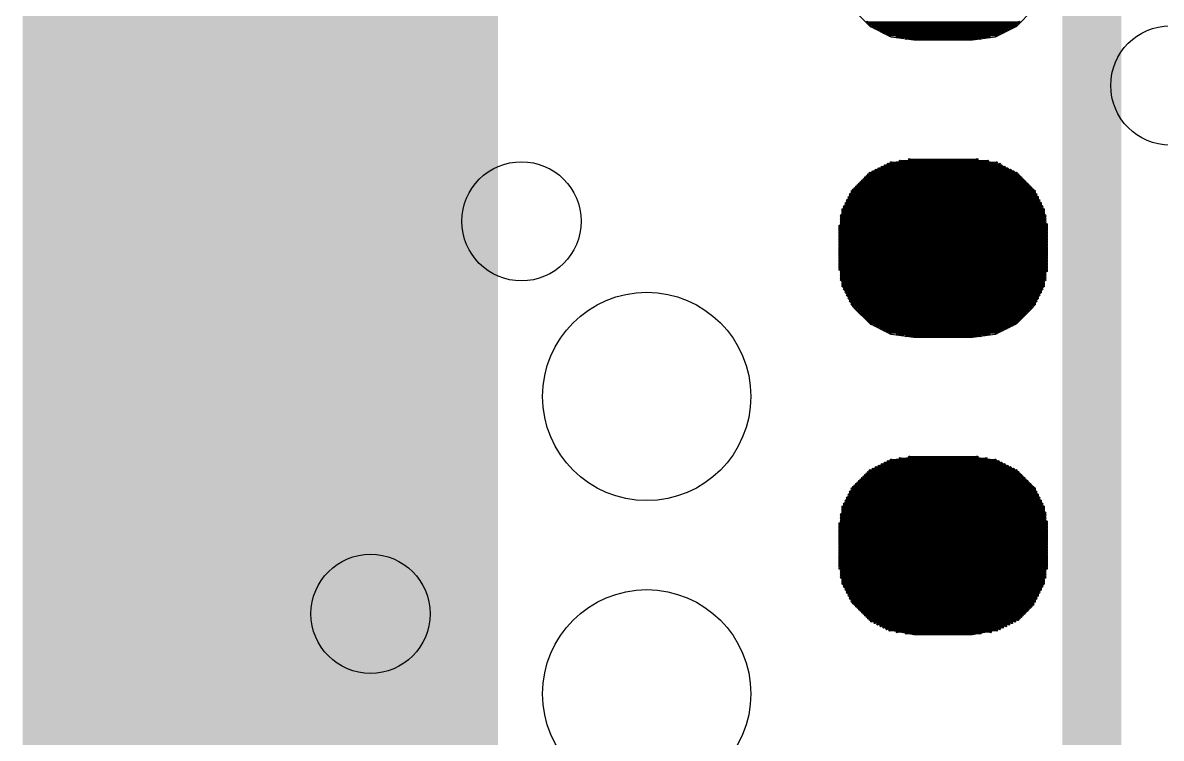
# Model space of a CAD drawing. Extents: x 0 to 126, y 0 to 22.
# Drawn here: x 15.798 to 17.714, y 9.963 to 11.167 of the extents above; entities that cross this region are included whole.
import ezdxf

# ---------------------------------------------------------------- set-up
doc = ezdxf.new("R2010")
doc.units = 0
doc.layers.get('0').update_dxf_attribs({"linetype": 'CONTINUOUS'})
for name, color, linetype in [('SEEEDSTUDIOXIAONRF52840V1_1_GTO', 10, 'CONTINUOUS'), ('SEEEDSTUDIOXIAONRF52840V1_1_GTS', 9, 'CONTINUOUS'), ('SEEEDSTUDIOXIAONRF52840V1_1_TXT', 12, 'CONTINUOUS')]:
    doc.layers.add(name, color=color, linetype=linetype)

# ---------------------------------------------------------------- blocks, each defined once
blk = doc.blocks.new('ROUND_54')
blk.add_circle((0, 0), 0.1753)
blk = doc.blocks.new('ROUND_2')
blk.add_circle((0, 0), 0)
blk = doc.blocks.new('ROUND_1')
blk.add_circle((0, 0), 0.00127)
blk = doc.blocks.new('ROUND_85')
blk.add_circle((0, 0), 0.1003)

msp = doc.modelspace()

# ---------------------------------------------------------------- linework, layer by layer
at = {"layer": 'SEEEDSTUDIOXIAONRF52840V1_1_GTO'}
for points, const_width in [([(17.59712, 13.03782), (17.59712, 6.29158)], 0.09906), ([(16.19758, 7.43712), (16.19758, 11.63828)], 0.8001)]:
    msp.add_lwpolyline(points, dxfattribs=dict(at, const_width=const_width))
at = {"layer": 'SEEEDSTUDIOXIAONRF52840V1_1_GTS'}
for points in [[(17.22374, 11.16076), (17.1958, 11.1887)], [(17.49806, 11.1887), (17.47012, 11.16076)], [(17.2593, 11.14298), (17.22374, 11.16076)], [(17.47012, 11.16076), (17.43456, 11.14298)], [(17.2974, 11.1379), (17.2593, 11.14298)], [(17.39646, 11.1379), (17.2974, 11.1379)], [(17.43456, 11.14298), (17.39646, 11.1379)], [(17.22374, 10.91438), (17.2593, 10.93216)], [(17.2593, 10.93216), (17.2974, 10.93724)], [(17.2974, 10.93724), (17.39646, 10.93724)], [(17.39646, 10.93724), (17.43456, 10.93216)], [(17.43456, 10.93216), (17.47012, 10.91438)], [(17.1958, 10.88644), (17.22374, 10.91438)], [(17.47012, 10.91438), (17.49806, 10.88644)], [(17.17802, 10.85088), (17.1958, 10.88644)], [(17.49806, 10.88644), (17.51584, 10.85088)], [(17.17294, 10.81278), (17.17802, 10.85088)], [(17.51584, 10.85088), (17.52092, 10.81278)], [(17.17294, 10.76198), (17.17294, 10.81278)], [(17.52092, 10.81278), (17.52092, 10.76198)], [(17.17802, 10.72388), (17.17294, 10.76198)], [(17.52092, 10.76198), (17.51584, 10.72388)], [(17.1958, 10.68832), (17.17802, 10.72388)], [(17.51584, 10.72388), (17.49806, 10.68832)], [(17.22374, 10.66038), (17.1958, 10.68832)], [(17.49806, 10.68832), (17.47012, 10.66038)], [(17.2593, 10.6426), (17.22374, 10.66038)], [(17.47012, 10.66038), (17.43456, 10.6426)], [(17.2974, 10.63752), (17.2593, 10.6426)], [(17.39646, 10.63752), (17.2974, 10.63752)], [(17.43456, 10.6426), (17.39646, 10.63752)], [(17.22374, 10.414), (17.2593, 10.43178)], [(17.2593, 10.43178), (17.2974, 10.43686)], [(17.2974, 10.43686), (17.39646, 10.43686)], [(17.39646, 10.43686), (17.43456, 10.43178)], [(17.43456, 10.43178), (17.47012, 10.414)], [(17.1958, 10.38606), (17.22374, 10.414)], [(17.47012, 10.414), (17.49806, 10.38606)], [(17.17802, 10.3505), (17.1958, 10.38606)], [(17.49806, 10.38606), (17.51584, 10.3505)], [(17.17294, 10.3124), (17.17802, 10.3505)], [(17.51584, 10.3505), (17.52092, 10.3124)], [(17.17294, 10.2616), (17.17294, 10.3124)], [(17.52092, 10.3124), (17.52092, 10.2616)], [(17.17802, 10.2235), (17.17294, 10.2616)], [(17.52092, 10.2616), (17.51584, 10.2235)], [(17.1958, 10.19048), (17.17802, 10.2235)], [(17.51584, 10.2235), (17.49806, 10.19048)], [(17.22374, 10.16254), (17.1958, 10.19048)], [(17.49806, 10.19048), (17.47012, 10.16254)], [(17.2593, 10.14476), (17.22374, 10.16254)], [(17.47012, 10.16254), (17.43456, 10.14476)], [(17.2974, 10.13714), (17.2593, 10.14476)], [(17.43456, 10.14476), (17.39646, 10.13714)], [(17.39646, 10.13714), (17.2974, 10.13714)]]:
    msp.add_lwpolyline(points, dxfattribs=at)
at = {"layer": 'SEEEDSTUDIOXIAONRF52840V1_1_GTS', "const_width": 0.00254}
for points in [[(17.21866, 11.16838), (17.4752, 11.16838)], [(17.47266, 11.16584), (17.2212, 11.16584)], [(17.22374, 11.1633), (17.47012, 11.1633)], [(17.46758, 11.16076), (17.22628, 11.16076)], [(17.23136, 11.15822), (17.4625, 11.15822)], [(17.45742, 11.15568), (17.23644, 11.15568)], [(17.24152, 11.15314), (17.45234, 11.15314)], [(17.44726, 11.1506), (17.2466, 11.1506)], [(17.25168, 11.14806), (17.44218, 11.14806)], [(17.4371, 11.14552), (17.25676, 11.14552)], [(17.26946, 11.14298), (17.4244, 11.14298)], [(17.40916, 11.14044), (17.2847, 11.14044)], [(17.4498, 10.92454), (17.24406, 10.92454)], [(17.24914, 10.92708), (17.44472, 10.92708)], [(17.44218, 10.92962), (17.25422, 10.92962)], [(17.2593, 10.93216), (17.4371, 10.93216)], [(17.42186, 10.9347), (17.27454, 10.9347)], [(17.28978, 10.93724), (17.40408, 10.93724)], [(17.48028, 10.90422), (17.21358, 10.90422)], [(17.21612, 10.90676), (17.47774, 10.90676)], [(17.4752, 10.9093), (17.21866, 10.9093)], [(17.2212, 10.91184), (17.47266, 10.91184)], [(17.47012, 10.91438), (17.22374, 10.91438)], [(17.22882, 10.91692), (17.46504, 10.91692)], [(17.45996, 10.91946), (17.2339, 10.91946)], [(17.23898, 10.922), (17.45488, 10.922)], [(17.1958, 10.88644), (17.49806, 10.88644)], [(17.49552, 10.88898), (17.19834, 10.88898)], [(17.20088, 10.89152), (17.49298, 10.89152)], [(17.49044, 10.89406), (17.20342, 10.89406)], [(17.20596, 10.8966), (17.4879, 10.8966)], [(17.48536, 10.89914), (17.2085, 10.89914)], [(17.21104, 10.90168), (17.48282, 10.90168)], [(17.50822, 10.86866), (17.18564, 10.86866)], [(17.18564, 10.86612), (17.50822, 10.86612)], [(17.50568, 10.87374), (17.18818, 10.87374)], [(17.18818, 10.8712), (17.50568, 10.8712)], [(17.50314, 10.87882), (17.19072, 10.87882)], [(17.19072, 10.87628), (17.50314, 10.87628)], [(17.5006, 10.8839), (17.19326, 10.8839)], [(17.19326, 10.88136), (17.5006, 10.88136)], [(17.51584, 10.85342), (17.17802, 10.85342)], [(17.17802, 10.85088), (17.51584, 10.85088)], [(17.51584, 10.84834), (17.17802, 10.84834)], [(17.17802, 10.8458), (17.51584, 10.8458)], [(17.5133, 10.8585), (17.18056, 10.8585)], [(17.18056, 10.85596), (17.5133, 10.85596)], [(17.51076, 10.86358), (17.1831, 10.86358)], [(17.1831, 10.86104), (17.51076, 10.86104)], [(17.51838, 10.84326), (17.17548, 10.84326)], [(17.17548, 10.84072), (17.51838, 10.84072)], [(17.51838, 10.83818), (17.17548, 10.83818)], [(17.17548, 10.83564), (17.51838, 10.83564)], [(17.51838, 10.8331), (17.17548, 10.8331)], [(17.17548, 10.83056), (17.51838, 10.83056)], [(17.52092, 10.82802), (17.17548, 10.82802)], [(17.17294, 10.82548), (17.52092, 10.82548)], [(17.52092, 10.82294), (17.17294, 10.82294)], [(17.17294, 10.8204), (17.52092, 10.8204)], [(17.52092, 10.81786), (17.17294, 10.81786)], [(17.17294, 10.81532), (17.52092, 10.81532)], [(17.52092, 10.81278), (17.17294, 10.81278)], [(17.17294, 10.81024), (17.52092, 10.81024)], [(17.52092, 10.8077), (17.17294, 10.8077)], [(17.17294, 10.80516), (17.52092, 10.80516)], [(17.52092, 10.80262), (17.17294, 10.80262)], [(17.17294, 10.80008), (17.52092, 10.80008)], [(17.52092, 10.79754), (17.17294, 10.79754)], [(17.17294, 10.795), (17.52092, 10.795)], [(17.52092, 10.79246), (17.17294, 10.79246)], [(17.17294, 10.78992), (17.52092, 10.78992)], [(17.52092, 10.78738), (17.17294, 10.78738)], [(17.17294, 10.78484), (17.52092, 10.78484)], [(17.52092, 10.7823), (17.17294, 10.7823)], [(17.17294, 10.77976), (17.52092, 10.77976)], [(17.52092, 10.77722), (17.17294, 10.77722)], [(17.17294, 10.77468), (17.52092, 10.77468)], [(17.52092, 10.77214), (17.17294, 10.77214)], [(17.17294, 10.7696), (17.52092, 10.7696)], [(17.52092, 10.76706), (17.17294, 10.76706)], [(17.17294, 10.76452), (17.52092, 10.76452)], [(17.52092, 10.76198), (17.17294, 10.76198)], [(17.17294, 10.75944), (17.52092, 10.75944)], [(17.52092, 10.7569), (17.17294, 10.7569)], [(17.17294, 10.75436), (17.52092, 10.75436)], [(17.52092, 10.75182), (17.17294, 10.75182)], [(17.17548, 10.74928), (17.52092, 10.74928)], [(17.51838, 10.74674), (17.17548, 10.74674)], [(17.17548, 10.7442), (17.51838, 10.7442)], [(17.51838, 10.74166), (17.17548, 10.74166)], [(17.17548, 10.73912), (17.51838, 10.73912)], [(17.51838, 10.73658), (17.17548, 10.73658)], [(17.17548, 10.73404), (17.51838, 10.73404)], [(17.51584, 10.7315), (17.17802, 10.7315)], [(17.17802, 10.72896), (17.51584, 10.72896)], [(17.51584, 10.72642), (17.17802, 10.72642)], [(17.17802, 10.72388), (17.51584, 10.72388)], [(17.5133, 10.72134), (17.18056, 10.72134)], [(17.18056, 10.7188), (17.5133, 10.7188)], [(17.51076, 10.71626), (17.1831, 10.71626)], [(17.1831, 10.71372), (17.51076, 10.71372)], [(17.50822, 10.71118), (17.18564, 10.71118)], [(17.18564, 10.70864), (17.50822, 10.70864)], [(17.50568, 10.7061), (17.18818, 10.7061)], [(17.18818, 10.70356), (17.50568, 10.70356)], [(17.50314, 10.70102), (17.19072, 10.70102)], [(17.19072, 10.69848), (17.50314, 10.69848)], [(17.5006, 10.69594), (17.19326, 10.69594)], [(17.19326, 10.6934), (17.5006, 10.6934)], [(17.49806, 10.69086), (17.1958, 10.69086)], [(17.19834, 10.68832), (17.49552, 10.68832)], [(17.49298, 10.68578), (17.20088, 10.68578)], [(17.20342, 10.68324), (17.49044, 10.68324)], [(17.4879, 10.6807), (17.20596, 10.6807)], [(17.2085, 10.67816), (17.48536, 10.67816)], [(17.48282, 10.67562), (17.21104, 10.67562)], [(17.21358, 10.67308), (17.48028, 10.67308)], [(17.47774, 10.67054), (17.21612, 10.67054)], [(17.21866, 10.668), (17.4752, 10.668)], [(17.47266, 10.66546), (17.2212, 10.66546)], [(17.22374, 10.66292), (17.47012, 10.66292)], [(17.46758, 10.66038), (17.22628, 10.66038)], [(17.23136, 10.65784), (17.4625, 10.65784)], [(17.45742, 10.6553), (17.23644, 10.6553)], [(17.24152, 10.65276), (17.45234, 10.65276)], [(17.44726, 10.65022), (17.2466, 10.65022)], [(17.25168, 10.64768), (17.44218, 10.64768)], [(17.4371, 10.64514), (17.25676, 10.64514)], [(17.26946, 10.6426), (17.4244, 10.6426)], [(17.40916, 10.64006), (17.2847, 10.64006)], [(17.4498, 10.42416), (17.24406, 10.42416)], [(17.24914, 10.4267), (17.44472, 10.4267)], [(17.43964, 10.42924), (17.25422, 10.42924)], [(17.2593, 10.43178), (17.43456, 10.43178)], [(17.41932, 10.43432), (17.27454, 10.43432)], [(17.28978, 10.43686), (17.40408, 10.43686)], [(17.21612, 10.40638), (17.47774, 10.40638)], [(17.4752, 10.40892), (17.21866, 10.40892)], [(17.2212, 10.41146), (17.47266, 10.41146)], [(17.47012, 10.414), (17.22374, 10.414)], [(17.22882, 10.41654), (17.46504, 10.41654)], [(17.45996, 10.41908), (17.2339, 10.41908)], [(17.23898, 10.42162), (17.45488, 10.42162)], [(17.1958, 10.38606), (17.49806, 10.38606)], [(17.49552, 10.3886), (17.19834, 10.3886)], [(17.20088, 10.39114), (17.49298, 10.39114)], [(17.49044, 10.39368), (17.20342, 10.39368)], [(17.20596, 10.39622), (17.4879, 10.39622)], [(17.48536, 10.39876), (17.2085, 10.39876)], [(17.21104, 10.4013), (17.48282, 10.4013)], [(17.48028, 10.40384), (17.21358, 10.40384)], [(17.50822, 10.36828), (17.18564, 10.36828)], [(17.50568, 10.37336), (17.18818, 10.37336)], [(17.18818, 10.37082), (17.50568, 10.37082)], [(17.50314, 10.37844), (17.19072, 10.37844)], [(17.19072, 10.3759), (17.50314, 10.3759)], [(17.5006, 10.38352), (17.19326, 10.38352)], [(17.19326, 10.38098), (17.5006, 10.38098)], [(17.51584, 10.35304), (17.17802, 10.35304)], [(17.17802, 10.3505), (17.51584, 10.3505)], [(17.51584, 10.34796), (17.17802, 10.34796)], [(17.5133, 10.35812), (17.18056, 10.35812)], [(17.18056, 10.35558), (17.5133, 10.35558)], [(17.51076, 10.3632), (17.1831, 10.3632)], [(17.1831, 10.36066), (17.51076, 10.36066)], [(17.18564, 10.36574), (17.50822, 10.36574)], [(17.17548, 10.34034), (17.51838, 10.34034)], [(17.51838, 10.3378), (17.17548, 10.3378)], [(17.17548, 10.33526), (17.51838, 10.33526)], [(17.51838, 10.33272), (17.17548, 10.33272)], [(17.17548, 10.33018), (17.51838, 10.33018)], [(17.17802, 10.34542), (17.51584, 10.34542)], [(17.51838, 10.34288), (17.17802, 10.34288)], [(17.17294, 10.3251), (17.52092, 10.3251)], [(17.52092, 10.32256), (17.17294, 10.32256)], [(17.17294, 10.32002), (17.52092, 10.32002)], [(17.52092, 10.31748), (17.17294, 10.31748)], [(17.17294, 10.31494), (17.52092, 10.31494)], [(17.52092, 10.3124), (17.17294, 10.3124)], [(17.17294, 10.30986), (17.52092, 10.30986)], [(17.52092, 10.32764), (17.17548, 10.32764)], [(17.52092, 10.30732), (17.17294, 10.30732)], [(17.17294, 10.30478), (17.52092, 10.30478)], [(17.52092, 10.30224), (17.17294, 10.30224)], [(17.17294, 10.2997), (17.52092, 10.2997)], [(17.52092, 10.29716), (17.17294, 10.29716)], [(17.17294, 10.29462), (17.52092, 10.29462)], [(17.52092, 10.29208), (17.17294, 10.29208)], [(17.17294, 10.28954), (17.52092, 10.28954)], [(17.52092, 10.287), (17.17294, 10.287)], [(17.17294, 10.28446), (17.52092, 10.28446)], [(17.52092, 10.28192), (17.17294, 10.28192)], [(17.17294, 10.27938), (17.52092, 10.27938)], [(17.52092, 10.27684), (17.17294, 10.27684)], [(17.17294, 10.2743), (17.52092, 10.2743)], [(17.52092, 10.27176), (17.17294, 10.27176)], [(17.17294, 10.26922), (17.52092, 10.26922)], [(17.52092, 10.26668), (17.17294, 10.26668)], [(17.17294, 10.26414), (17.52092, 10.26414)], [(17.52092, 10.2616), (17.17294, 10.2616)], [(17.17294, 10.25906), (17.52092, 10.25906)], [(17.52092, 10.25652), (17.17294, 10.25652)], [(17.17294, 10.25398), (17.52092, 10.25398)], [(17.52092, 10.25144), (17.17294, 10.25144)], [(17.17294, 10.2489), (17.52092, 10.2489)], [(17.51838, 10.24636), (17.17548, 10.24636)], [(17.17548, 10.24382), (17.51838, 10.24382)], [(17.51838, 10.24128), (17.17548, 10.24128)], [(17.17548, 10.23874), (17.51838, 10.23874)], [(17.51838, 10.2362), (17.17548, 10.2362)], [(17.17548, 10.23366), (17.51838, 10.23366)], [(17.51584, 10.23112), (17.17802, 10.23112)], [(17.17802, 10.22858), (17.51584, 10.22858)], [(17.51584, 10.22604), (17.17802, 10.22604)], [(17.17802, 10.2235), (17.51584, 10.2235)], [(17.5133, 10.22096), (17.18056, 10.22096)], [(17.18056, 10.21842), (17.5133, 10.21842)], [(17.51076, 10.21588), (17.1831, 10.21588)], [(17.1831, 10.21334), (17.51076, 10.21334)], [(17.50822, 10.2108), (17.18564, 10.2108)], [(17.18564, 10.20826), (17.50822, 10.20826)], [(17.50568, 10.20572), (17.18818, 10.20572)], [(17.18818, 10.20318), (17.50568, 10.20318)], [(17.50314, 10.20064), (17.19072, 10.20064)], [(17.19072, 10.1981), (17.50314, 10.1981)], [(17.5006, 10.19556), (17.19326, 10.19556)], [(17.19326, 10.19302), (17.5006, 10.19302)], [(17.49806, 10.19048), (17.1958, 10.19048)], [(17.19834, 10.18794), (17.49806, 10.18794)], [(17.49552, 10.1854), (17.20088, 10.1854)], [(17.20342, 10.18286), (17.49298, 10.18286)], [(17.49044, 10.18032), (17.20596, 10.18032)], [(17.2085, 10.17778), (17.4879, 10.17778)], [(17.48536, 10.17524), (17.21104, 10.17524)], [(17.21358, 10.1727), (17.48282, 10.1727)], [(17.48028, 10.17016), (17.21612, 10.17016)], [(17.21866, 10.16762), (17.47774, 10.16762)], [(17.4752, 10.16508), (17.2212, 10.16508)], [(17.22374, 10.16254), (17.47266, 10.16254)], [(17.46758, 10.16), (17.22628, 10.16)], [(17.23136, 10.15746), (17.4625, 10.15746)], [(17.45742, 10.15492), (17.23644, 10.15492)], [(17.24152, 10.15238), (17.45234, 10.15238)], [(17.44726, 10.14984), (17.2466, 10.14984)], [(17.25168, 10.1473), (17.44218, 10.1473)], [(17.4371, 10.14476), (17.25676, 10.14476)], [(17.26946, 10.14222), (17.42694, 10.14222)], [(17.40916, 10.13968), (17.2847, 10.13968)]]:
    msp.add_lwpolyline(points, dxfattribs=at)

# ---------------------------------------------------------------- block references
at = {"layer": 'SEEEDSTUDIOXIAONRF52840V1_1_GTS'}
for name, p in [('ROUND_2', (17.47012, 11.16076)), ('ROUND_2', (17.22374, 11.16076)), ('ROUND_1', (17.21866, 11.16838)), ('ROUND_1', (17.2212, 11.16584)), ('ROUND_1', (17.22374, 11.1633)), ('ROUND_1', (17.22628, 11.16076)), ('ROUND_1', (17.23136, 11.15822)), ('ROUND_1', (17.23644, 11.15568)), ('ROUND_1', (17.24152, 11.15314)), ('ROUND_1', (17.45234, 11.15314)), ('ROUND_1', (17.45742, 11.15568)), ('ROUND_1', (17.4625, 11.15822)), ('ROUND_1', (17.46758, 11.16076)), ('ROUND_1', (17.47012, 11.1633)), ('ROUND_1', (17.47266, 11.16584)), ('ROUND_1', (17.4752, 11.16838)), ('ROUND_2', (17.43456, 11.14298)), ('ROUND_2', (17.2593, 11.14298)), ('ROUND_2', (17.39646, 11.1379)), ('ROUND_2', (17.2974, 11.1379)), ('ROUND_1', (17.2466, 11.1506)), ('ROUND_1', (17.25168, 11.14806)), ('ROUND_1', (17.25676, 11.14552)), ('ROUND_1', (17.26946, 11.14298)), ('ROUND_1', (17.2847, 11.14044)), ('ROUND_1', (17.40916, 11.14044)), ('ROUND_1', (17.4244, 11.14298)), ('ROUND_1', (17.4371, 11.14552)), ('ROUND_1', (17.44218, 11.14806)), ('ROUND_1', (17.44726, 11.1506)), ('ROUND_2', (17.2974, 10.93724)), ('ROUND_2', (17.39646, 10.93724)), ('ROUND_2', (17.43456, 10.93216)), ('ROUND_2', (17.2593, 10.93216)), ('ROUND_2', (17.43456, 10.93216)), ('ROUND_1', (17.24406, 10.92454)), ('ROUND_1', (17.24914, 10.92708)), ('ROUND_1', (17.25422, 10.92962)), ('ROUND_1', (17.2593, 10.93216)), ('ROUND_1', (17.27454, 10.9347)), ('ROUND_1', (17.28978, 10.93724)), ('ROUND_1', (17.40408, 10.93724)), ('ROUND_1', (17.42186, 10.9347)), ('ROUND_1', (17.4371, 10.93216)), ('ROUND_1', (17.44218, 10.92962)), ('ROUND_1', (17.44472, 10.92708)), ('ROUND_1', (17.4498, 10.92454)), ('ROUND_2', (17.47012, 10.91438)), ('ROUND_2', (17.22374, 10.91438)), ('ROUND_1', (17.21358, 10.90422)), ('ROUND_1', (17.21612, 10.90676)), ('ROUND_1', (17.21866, 10.9093)), ('ROUND_1', (17.2212, 10.91184)), ('ROUND_1', (17.22374, 10.91438)), ('ROUND_1', (17.22882, 10.91692)), ('ROUND_1', (17.2339, 10.91946)), ('ROUND_1', (17.23898, 10.922)), ('ROUND_1', (17.45488, 10.922)), ('ROUND_1', (17.45996, 10.91946)), ('ROUND_1', (17.46504, 10.91692)), ('ROUND_1', (17.47012, 10.91438)), ('ROUND_1', (17.47266, 10.91184)), ('ROUND_1', (17.4752, 10.9093)), ('ROUND_1', (17.47774, 10.90676)), ('ROUND_1', (17.48028, 10.90422)), ('ROUND_2', (17.49806, 10.88644)), ('ROUND_2', (17.1958, 10.88644)), ('ROUND_1', (17.1958, 10.88644)), ('ROUND_1', (17.19834, 10.88898)), ('ROUND_1', (17.20088, 10.89152)), ('ROUND_1', (17.20342, 10.89406)), ('ROUND_1', (17.20596, 10.8966)), ('ROUND_1', (17.2085, 10.89914)), ('ROUND_1', (17.21104, 10.90168)), ('ROUND_1', (17.48282, 10.90168)), ('ROUND_1', (17.48536, 10.89914)), ('ROUND_1', (17.4879, 10.8966)), ('ROUND_1', (17.49044, 10.89406)), ('ROUND_1', (17.49298, 10.89152)), ('ROUND_1', (17.49552, 10.88898)), ('ROUND_1', (17.49806, 10.88644)), ('ROUND_1', (17.18564, 10.86866)), ('ROUND_1', (17.18564, 10.86612)), ('ROUND_1', (17.18818, 10.87374)), ('ROUND_1', (17.18818, 10.8712)), ('ROUND_1', (17.19072, 10.87882)), ('ROUND_1', (17.19072, 10.87628)), ('ROUND_1', (17.19326, 10.8839)), ('ROUND_1', (17.19326, 10.88136)), ('ROUND_1', (17.5006, 10.8839)), ('ROUND_1', (17.5006, 10.88136)), ('ROUND_1', (17.50314, 10.87882)), ('ROUND_1', (17.50314, 10.87628)), ('ROUND_1', (17.50568, 10.87374)), ('ROUND_1', (17.50568, 10.8712)), ('ROUND_1', (17.50822, 10.86866)), ('ROUND_1', (17.50822, 10.86612)), ('ROUND_2', (17.51584, 10.85088)), ('ROUND_2', (17.17802, 10.85088)), ('ROUND_1', (17.17802, 10.85342)), ('ROUND_1', (17.17802, 10.85088)), ('ROUND_1', (17.17802, 10.84834)), ('ROUND_1', (17.17802, 10.8458)), ('ROUND_1', (17.18056, 10.8585)), ('ROUND_1', (17.18056, 10.85596)), ('ROUND_1', (17.1831, 10.86358)), ('ROUND_1', (17.1831, 10.86104)), ('ROUND_1', (17.51076, 10.86358)), ('ROUND_1', (17.51076, 10.86104)), ('ROUND_1', (17.5133, 10.8585)), ('ROUND_1', (17.5133, 10.85596)), ('ROUND_1', (17.51584, 10.85342)), ('ROUND_1', (17.51584, 10.85088)), ('ROUND_1', (17.51584, 10.84834)), ('ROUND_1', (17.51584, 10.8458)), ('ROUND_1', (17.17548, 10.84326)), ('ROUND_1', (17.17548, 10.84072)), ('ROUND_1', (17.17548, 10.83818)), ('ROUND_1', (17.17548, 10.83564)), ('ROUND_1', (17.17548, 10.8331)), ('ROUND_1', (17.17548, 10.83056)), ('ROUND_1', (17.17548, 10.82802)), ('ROUND_1', (17.51838, 10.84326)), ('ROUND_1', (17.51838, 10.84072)), ('ROUND_1', (17.51838, 10.83818)), ('ROUND_1', (17.51838, 10.83564)), ('ROUND_1', (17.51838, 10.8331)), ('ROUND_1', (17.51838, 10.83056)), ('ROUND_1', (17.52092, 10.82802)), ('ROUND_2', (17.52092, 10.81278)), ('ROUND_2', (17.17294, 10.81278)), ('ROUND_1', (17.17294, 10.82548)), ('ROUND_1', (17.17294, 10.82294)), ('ROUND_1', (17.17294, 10.8204)), ('ROUND_1', (17.17294, 10.81786)), ('ROUND_1', (17.17294, 10.81532)), ('ROUND_1', (17.17294, 10.81278)), ('ROUND_1', (17.17294, 10.81024)), ('ROUND_1', (17.17294, 10.8077)), ('ROUND_1', (17.52092, 10.82548)), ('ROUND_1', (17.52092, 10.82294)), ('ROUND_1', (17.52092, 10.8204)), ('ROUND_1', (17.52092, 10.81786)), ('ROUND_1', (17.52092, 10.81532)), ('ROUND_1', (17.52092, 10.81278)), ('ROUND_1', (17.52092, 10.81024)), ('ROUND_1', (17.52092, 10.8077)), ('ROUND_1', (17.17294, 10.80516)), ('ROUND_1', (17.17294, 10.80262)), ('ROUND_1', (17.17294, 10.80008)), ('ROUND_1', (17.17294, 10.79754)), ('ROUND_1', (17.17294, 10.795)), ('ROUND_1', (17.17294, 10.79246)), ('ROUND_1', (17.17294, 10.78992)), ('ROUND_1', (17.52092, 10.80516)), ('ROUND_1', (17.52092, 10.80262)), ('ROUND_1', (17.52092, 10.80008)), ('ROUND_1', (17.52092, 10.79754)), ('ROUND_1', (17.52092, 10.795)), ('ROUND_1', (17.52092, 10.79246)), ('ROUND_1', (17.52092, 10.78992)), ('ROUND_1', (17.17294, 10.78738)), ('ROUND_1', (17.17294, 10.78484)), ('ROUND_1', (17.17294, 10.7823)), ('ROUND_1', (17.17294, 10.77976)), ('ROUND_1', (17.17294, 10.77722)), ('ROUND_1', (17.17294, 10.77468)), ('ROUND_1', (17.17294, 10.77214)), ('ROUND_1', (17.17294, 10.7696)), ('ROUND_1', (17.52092, 10.78738)), ('ROUND_1', (17.52092, 10.78484)), ('ROUND_1', (17.52092, 10.7823)), ('ROUND_1', (17.52092, 10.77976)), ('ROUND_1', (17.52092, 10.77722)), ('ROUND_1', (17.52092, 10.77468)), ('ROUND_1', (17.52092, 10.77214)), ('ROUND_1', (17.52092, 10.7696)), ('ROUND_2', (17.52092, 10.76198)), ('ROUND_2', (17.17294, 10.76198)), ('ROUND_1', (17.17294, 10.76706)), ('ROUND_1', (17.17294, 10.76452)), ('ROUND_1', (17.17294, 10.76198)), ('ROUND_1', (17.17294, 10.75944)), ('ROUND_1', (17.17294, 10.7569)), ('ROUND_1', (17.17294, 10.75436)), ('ROUND_1', (17.17294, 10.75182)), ('ROUND_1', (17.52092, 10.76706)), ('ROUND_1', (17.52092, 10.76452)), ('ROUND_1', (17.52092, 10.76198)), ('ROUND_1', (17.52092, 10.75944)), ('ROUND_1', (17.52092, 10.7569)), ('ROUND_1', (17.52092, 10.75436)), ('ROUND_1', (17.52092, 10.75182)), ('ROUND_1', (17.17548, 10.74928)), ('ROUND_1', (17.17548, 10.74674)), ('ROUND_1', (17.17548, 10.7442)), ('ROUND_1', (17.17548, 10.74166)), ('ROUND_1', (17.17548, 10.73912)), ('ROUND_1', (17.17548, 10.73658)), ('ROUND_1', (17.17548, 10.73404)), ('ROUND_1', (17.17802, 10.7315)), ('ROUND_1', (17.51584, 10.7315)), ('ROUND_1', (17.51838, 10.74674)), ('ROUND_1', (17.51838, 10.7442)), ('ROUND_1', (17.51838, 10.74166)), ('ROUND_1', (17.51838, 10.73912)), ('ROUND_1', (17.51838, 10.73658)), ('ROUND_1', (17.51838, 10.73404)), ('ROUND_1', (17.52092, 10.74928)), ('ROUND_2', (17.51584, 10.72388)), ('ROUND_2', (17.17802, 10.72388)), ('ROUND_54', (16.84782, 10.53846)), ('ROUND_1', (17.17802, 10.72896)), ('ROUND_1', (17.17802, 10.72642)), ('ROUND_1', (17.17802, 10.72388)), ('ROUND_1', (17.18056, 10.72134)), ('ROUND_1', (17.18056, 10.7188)), ('ROUND_1', (17.1831, 10.71626)), ('ROUND_1', (17.1831, 10.71372)), ('ROUND_1', (17.51076, 10.71626)), ('ROUND_1', (17.51076, 10.71372)), ('ROUND_1', (17.5133, 10.72134)), ('ROUND_1', (17.5133, 10.7188)), ('ROUND_1', (17.51584, 10.72896)), ('ROUND_1', (17.51584, 10.72642)), ('ROUND_1', (17.51584, 10.72388)), ('ROUND_1', (17.18564, 10.71118)), ('ROUND_1', (17.18564, 10.70864)), ('ROUND_1', (17.18818, 10.7061)), ('ROUND_1', (17.18818, 10.70356)), ('ROUND_1', (17.19072, 10.70102)), ('ROUND_1', (17.19072, 10.69848)), ('ROUND_1', (17.19326, 10.69594)), ('ROUND_1', (17.19326, 10.6934)), ('ROUND_1', (17.5006, 10.69594)), ('ROUND_1', (17.5006, 10.6934)), ('ROUND_1', (17.50314, 10.70102)), ('ROUND_1', (17.50314, 10.69848)), ('ROUND_1', (17.50568, 10.7061)), ('ROUND_1', (17.50568, 10.70356)), ('ROUND_1', (17.50822, 10.71118)), ('ROUND_1', (17.50822, 10.70864)), ('ROUND_2', (17.49806, 10.68832)), ('ROUND_2', (17.1958, 10.68832)), ('ROUND_1', (17.1958, 10.69086)), ('ROUND_1', (17.19834, 10.68832)), ('ROUND_1', (17.20088, 10.68578)), ('ROUND_1', (17.20342, 10.68324)), ('ROUND_1', (17.20596, 10.6807)), ('ROUND_1', (17.2085, 10.67816)), ('ROUND_1', (17.21104, 10.67562)), ('ROUND_1', (17.48282, 10.67562)), ('ROUND_1', (17.48536, 10.67816)), ('ROUND_1', (17.4879, 10.6807)), ('ROUND_1', (17.49044, 10.68324)), ('ROUND_1', (17.49298, 10.68578)), ('ROUND_1', (17.49552, 10.68832)), ('ROUND_1', (17.49806, 10.69086)), ('ROUND_2', (17.47012, 10.66038)), ('ROUND_2', (17.22374, 10.66038)), ('ROUND_1', (17.21358, 10.67308)), ('ROUND_1', (17.21612, 10.67054)), ('ROUND_1', (17.21866, 10.668)), ('ROUND_1', (17.2212, 10.66546)), ('ROUND_1', (17.22374, 10.66292)), ('ROUND_1', (17.22628, 10.66038)), ('ROUND_1', (17.23136, 10.65784)), ('ROUND_1', (17.23644, 10.6553)), ('ROUND_1', (17.45742, 10.6553)), ('ROUND_1', (17.4625, 10.65784)), ('ROUND_1', (17.46758, 10.66038)), ('ROUND_1', (17.47012, 10.66292)), ('ROUND_1', (17.47266, 10.66546)), ('ROUND_1', (17.4752, 10.668)), ('ROUND_1', (17.47774, 10.67054)), ('ROUND_1', (17.48028, 10.67308)), ('ROUND_2', (17.43456, 10.6426)), ('ROUND_2', (17.2593, 10.6426)), ('ROUND_2', (17.39646, 10.63752)), ('ROUND_2', (17.2974, 10.63752)), ('ROUND_1', (17.24152, 10.65276)), ('ROUND_1', (17.2466, 10.65022)), ('ROUND_1', (17.25168, 10.64768)), ('ROUND_1', (17.25676, 10.64514)), ('ROUND_1', (17.26946, 10.6426)), ('ROUND_1', (17.2847, 10.64006)), ('ROUND_1', (17.40916, 10.64006)), ('ROUND_1', (17.4244, 10.6426)), ('ROUND_1', (17.4371, 10.64514)), ('ROUND_1', (17.44218, 10.64768)), ('ROUND_1', (17.44726, 10.65022)), ('ROUND_1', (17.45234, 10.65276)), ('ROUND_2', (17.39646, 10.43686)), ('ROUND_2', (17.2974, 10.43686)), ('ROUND_2', (17.39646, 10.43686)), ('ROUND_2', (17.43456, 10.43178)), ('ROUND_2', (17.2593, 10.43178)), ('ROUND_1', (17.24406, 10.42416)), ('ROUND_1', (17.24914, 10.4267)), ('ROUND_1', (17.25422, 10.42924)), ('ROUND_1', (17.2593, 10.43178)), ('ROUND_1', (17.27454, 10.43432)), ('ROUND_1', (17.28978, 10.43686)), ('ROUND_1', (17.40408, 10.43686)), ('ROUND_1', (17.41932, 10.43432)), ('ROUND_1', (17.43456, 10.43178)), ('ROUND_1', (17.43964, 10.42924)), ('ROUND_1', (17.44472, 10.4267)), ('ROUND_1', (17.4498, 10.42416)), ('ROUND_2', (17.47012, 10.414)), ('ROUND_2', (17.22374, 10.414)), ('ROUND_1', (17.21612, 10.40638)), ('ROUND_1', (17.21866, 10.40892)), ('ROUND_1', (17.2212, 10.41146)), ('ROUND_1', (17.22374, 10.414)), ('ROUND_1', (17.22882, 10.41654)), ('ROUND_1', (17.2339, 10.41908)), ('ROUND_1', (17.23898, 10.42162)), ('ROUND_1', (17.45488, 10.42162)), ('ROUND_1', (17.45996, 10.41908)), ('ROUND_1', (17.46504, 10.41654)), ('ROUND_1', (17.47012, 10.414)), ('ROUND_1', (17.47266, 10.41146)), ('ROUND_1', (17.4752, 10.40892)), ('ROUND_1', (17.47774, 10.40638)), ('ROUND_1', (17.1958, 10.38606)), ('ROUND_1', (17.19834, 10.3886)), ('ROUND_1', (17.20088, 10.39114)), ('ROUND_1', (17.20342, 10.39368)), ('ROUND_1', (17.20596, 10.39622)), ('ROUND_1', (17.2085, 10.39876)), ('ROUND_1', (17.21104, 10.4013)), ('ROUND_1', (17.21358, 10.40384)), ('ROUND_1', (17.48028, 10.40384)), ('ROUND_1', (17.48282, 10.4013)), ('ROUND_1', (17.48536, 10.39876)), ('ROUND_1', (17.4879, 10.39622)), ('ROUND_1', (17.49044, 10.39368)), ('ROUND_1', (17.49298, 10.39114)), ('ROUND_1', (17.49552, 10.3886)), ('ROUND_1', (17.49806, 10.38606)), ('ROUND_2', (17.49806, 10.38606)), ('ROUND_2', (17.1958, 10.38606)), ('ROUND_1', (17.18564, 10.36828)), ('ROUND_1', (17.18818, 10.37336)), ('ROUND_1', (17.18818, 10.37082)), ('ROUND_1', (17.19072, 10.37844)), ('ROUND_1', (17.19072, 10.3759)), ('ROUND_1', (17.19326, 10.38352)), ('ROUND_1', (17.19326, 10.38098)), ('ROUND_1', (17.5006, 10.38352)), ('ROUND_1', (17.5006, 10.38098)), ('ROUND_1', (17.50314, 10.37844)), ('ROUND_1', (17.50314, 10.3759)), ('ROUND_1', (17.50568, 10.37336)), ('ROUND_1', (17.50568, 10.37082)), ('ROUND_1', (17.50822, 10.36828)), ('ROUND_2', (17.51584, 10.3505)), ('ROUND_2', (17.17802, 10.3505)), ('ROUND_1', (17.17802, 10.35304)), ('ROUND_1', (17.17802, 10.3505)), ('ROUND_1', (17.17802, 10.34796)), ('ROUND_1', (17.18056, 10.35812)), ('ROUND_1', (17.18056, 10.35558)), ('ROUND_1', (17.1831, 10.3632)), ('ROUND_1', (17.1831, 10.36066)), ('ROUND_1', (17.18564, 10.36574)), ('ROUND_1', (17.50822, 10.36574)), ('ROUND_1', (17.51076, 10.3632)), ('ROUND_1', (17.51076, 10.36066)), ('ROUND_1', (17.5133, 10.35812)), ('ROUND_1', (17.5133, 10.35558)), ('ROUND_1', (17.51584, 10.35304)), ('ROUND_1', (17.51584, 10.3505)), ('ROUND_1', (17.51584, 10.34796)), ('ROUND_1', (17.17548, 10.34034)), ('ROUND_1', (17.17548, 10.3378)), ('ROUND_1', (17.17548, 10.33526)), ('ROUND_1', (17.17548, 10.33272)), ('ROUND_1', (17.17548, 10.33018)), ('ROUND_1', (17.17802, 10.34542)), ('ROUND_1', (17.17802, 10.34288)), ('ROUND_1', (17.51584, 10.34542)), ('ROUND_1', (17.51838, 10.34288)), ('ROUND_1', (17.51838, 10.34034)), ('ROUND_1', (17.51838, 10.3378)), ('ROUND_1', (17.51838, 10.33526)), ('ROUND_1', (17.51838, 10.33272)), ('ROUND_1', (17.51838, 10.33018)), ('ROUND_2', (17.52092, 10.3124)), ('ROUND_2', (17.17294, 10.3124)), ('ROUND_1', (17.17294, 10.3251)), ('ROUND_1', (17.17294, 10.32256)), ('ROUND_1', (17.17294, 10.32002)), ('ROUND_1', (17.17294, 10.31748)), ('ROUND_1', (17.17294, 10.31494)), ('ROUND_1', (17.17294, 10.3124)), ('ROUND_1', (17.17294, 10.30986)), ('ROUND_1', (17.17548, 10.32764)), ('ROUND_1', (17.52092, 10.32764)), ('ROUND_1', (17.52092, 10.3251)), ('ROUND_1', (17.52092, 10.32256)), ('ROUND_1', (17.52092, 10.32002)), ('ROUND_1', (17.52092, 10.31748)), ('ROUND_1', (17.52092, 10.31494)), ('ROUND_1', (17.52092, 10.3124)), ('ROUND_1', (17.52092, 10.30986)), ('ROUND_1', (17.17294, 10.30732)), ('ROUND_1', (17.17294, 10.30478)), ('ROUND_1', (17.17294, 10.30224)), ('ROUND_1', (17.17294, 10.2997)), ('ROUND_1', (17.17294, 10.29716)), ('ROUND_1', (17.17294, 10.29462)), ('ROUND_1', (17.17294, 10.29208)), ('ROUND_1', (17.52092, 10.30732)), ('ROUND_1', (17.52092, 10.30478)), ('ROUND_1', (17.52092, 10.30224)), ('ROUND_1', (17.52092, 10.2997)), ('ROUND_1', (17.52092, 10.29716)), ('ROUND_1', (17.52092, 10.29462)), ('ROUND_1', (17.52092, 10.29208)), ('ROUND_1', (17.17294, 10.28954)), ('ROUND_1', (17.17294, 10.287)), ('ROUND_1', (17.17294, 10.28446)), ('ROUND_1', (17.17294, 10.28192)), ('ROUND_1', (17.17294, 10.27938)), ('ROUND_1', (17.17294, 10.27684)), ('ROUND_1', (17.17294, 10.2743)), ('ROUND_1', (17.17294, 10.27176)), ('ROUND_1', (17.52092, 10.28954)), ('ROUND_1', (17.52092, 10.287)), ('ROUND_1', (17.52092, 10.28446)), ('ROUND_1', (17.52092, 10.28192)), ('ROUND_1', (17.52092, 10.27938)), ('ROUND_1', (17.52092, 10.27684)), ('ROUND_1', (17.52092, 10.2743)), ('ROUND_1', (17.52092, 10.27176)), ('ROUND_2', (17.52092, 10.2616)), ('ROUND_2', (17.17294, 10.2616)), ('ROUND_1', (17.17294, 10.26922)), ('ROUND_1', (17.17294, 10.26668)), ('ROUND_1', (17.17294, 10.26414)), ('ROUND_1', (17.17294, 10.2616)), ('ROUND_1', (17.17294, 10.25906)), ('ROUND_1', (17.17294, 10.25652)), ('ROUND_1', (17.17294, 10.25398)), ('ROUND_1', (17.52092, 10.26922)), ('ROUND_1', (17.52092, 10.26668)), ('ROUND_1', (17.52092, 10.26414)), ('ROUND_1', (17.52092, 10.2616)), ('ROUND_1', (17.52092, 10.25906)), ('ROUND_1', (17.52092, 10.25652)), ('ROUND_1', (17.52092, 10.25398)), ('ROUND_1', (17.17294, 10.25144)), ('ROUND_1', (17.17294, 10.2489)), ('ROUND_1', (17.17548, 10.24636)), ('ROUND_1', (17.17548, 10.24382)), ('ROUND_1', (17.17548, 10.24128)), ('ROUND_1', (17.17548, 10.23874)), ('ROUND_1', (17.17548, 10.2362)), ('ROUND_1', (17.17548, 10.23366)), ('ROUND_1', (17.51838, 10.24636)), ('ROUND_1', (17.51838, 10.24382)), ('ROUND_1', (17.51838, 10.24128)), ('ROUND_1', (17.51838, 10.23874)), ('ROUND_1', (17.51838, 10.2362)), ('ROUND_1', (17.51838, 10.23366)), ('ROUND_1', (17.52092, 10.25144)), ('ROUND_1', (17.52092, 10.2489)), ('ROUND_2', (17.51584, 10.2235)), ('ROUND_2', (17.17802, 10.2235)), ('ROUND_1', (17.17802, 10.23112)), ('ROUND_1', (17.17802, 10.22858)), ('ROUND_1', (17.17802, 10.22604)), ('ROUND_1', (17.17802, 10.2235)), ('ROUND_1', (17.18056, 10.22096)), ('ROUND_1', (17.18056, 10.21842)), ('ROUND_1', (17.1831, 10.21588)), ('ROUND_1', (17.1831, 10.21334)), ('ROUND_1', (17.51076, 10.21588)), ('ROUND_1', (17.51076, 10.21334)), ('ROUND_1', (17.5133, 10.22096)), ('ROUND_1', (17.5133, 10.21842)), ('ROUND_1', (17.51584, 10.23112)), ('ROUND_1', (17.51584, 10.22858)), ('ROUND_1', (17.51584, 10.22604)), ('ROUND_1', (17.51584, 10.2235)), ('ROUND_54', (16.84782, 10.03808)), ('ROUND_1', (17.18564, 10.2108)), ('ROUND_1', (17.18564, 10.20826)), ('ROUND_1', (17.18818, 10.20572)), ('ROUND_1', (17.18818, 10.20318)), ('ROUND_1', (17.19072, 10.20064)), ('ROUND_1', (17.19072, 10.1981)), ('ROUND_1', (17.19326, 10.19556)), ('ROUND_1', (17.5006, 10.19556)), ('ROUND_1', (17.50314, 10.20064)), ('ROUND_1', (17.50314, 10.1981)), ('ROUND_1', (17.50568, 10.20572)), ('ROUND_1', (17.50568, 10.20318)), ('ROUND_1', (17.50822, 10.2108)), ('ROUND_1', (17.50822, 10.20826)), ('ROUND_2', (17.49806, 10.19048)), ('ROUND_2', (17.1958, 10.19048)), ('ROUND_1', (17.19326, 10.19302)), ('ROUND_1', (17.1958, 10.19048)), ('ROUND_1', (17.19834, 10.18794)), ('ROUND_1', (17.20088, 10.1854)), ('ROUND_1', (17.20342, 10.18286)), ('ROUND_1', (17.20596, 10.18032)), ('ROUND_1', (17.2085, 10.17778)), ('ROUND_1', (17.21104, 10.17524)), ('ROUND_1', (17.48536, 10.17524)), ('ROUND_1', (17.4879, 10.17778)), ('ROUND_1', (17.49044, 10.18032)), ('ROUND_1', (17.49298, 10.18286)), ('ROUND_1', (17.49552, 10.1854)), ('ROUND_1', (17.49806, 10.19048)), ('ROUND_1', (17.49806, 10.18794)), ('ROUND_1', (17.5006, 10.19302)), ('ROUND_2', (17.47012, 10.16254)), ('ROUND_2', (17.22374, 10.16254)), ('ROUND_1', (17.21358, 10.1727)), ('ROUND_1', (17.21612, 10.17016)), ('ROUND_1', (17.21866, 10.16762)), ('ROUND_1', (17.2212, 10.16508)), ('ROUND_1', (17.22374, 10.16254)), ('ROUND_1', (17.22628, 10.16)), ('ROUND_1', (17.23136, 10.15746)), ('ROUND_1', (17.4625, 10.15746)), ('ROUND_1', (17.46758, 10.16)), ('ROUND_1', (17.47266, 10.16254)), ('ROUND_1', (17.4752, 10.16508)), ('ROUND_1', (17.47774, 10.16762)), ('ROUND_1', (17.48028, 10.17016)), ('ROUND_1', (17.48282, 10.1727)), ('ROUND_2', (17.43456, 10.14476)), ('ROUND_2', (17.2593, 10.14476)), ('ROUND_1', (17.23644, 10.15492)), ('ROUND_1', (17.24152, 10.15238)), ('ROUND_1', (17.2466, 10.14984)), ('ROUND_1', (17.25168, 10.1473)), ('ROUND_1', (17.25676, 10.14476)), ('ROUND_1', (17.26946, 10.14222)), ('ROUND_1', (17.2847, 10.13968)), ('ROUND_1', (17.40916, 10.13968)), ('ROUND_1', (17.42694, 10.14222)), ('ROUND_1', (17.4371, 10.14476)), ('ROUND_1', (17.44218, 10.1473)), ('ROUND_1', (17.44726, 10.14984)), ('ROUND_1', (17.45234, 10.15238)), ('ROUND_1', (17.45742, 10.15492)), ('ROUND_2', (17.39646, 10.13714)), ('ROUND_2', (17.2974, 10.13714))]:
    msp.add_blockref(name, p, dxfattribs=at)
at = {"layer": 'SEEEDSTUDIOXIAONRF52840V1_1_TXT'}
for p in [(17.7292, 11.0617), (16.637, 10.8331), (16.383, 10.1727)]:
    msp.add_blockref('ROUND_85', p, dxfattribs=at)

doc.saveas('drawing.dxf')
